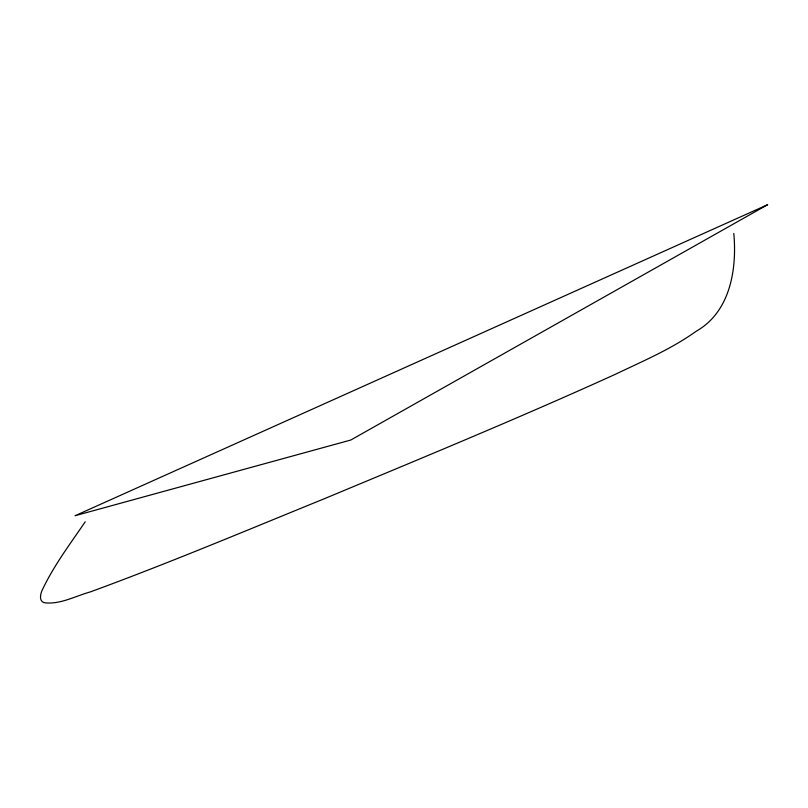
<?xml version="1.0" encoding="UTF-8"?>
<svg xmlns="http://www.w3.org/2000/svg" width="808" height="808" viewBox="0 0 808 808"><rect width="100%" height="100%" fill="white"/><g stroke="black" fill="none" stroke-linecap="round" stroke-linejoin="round"><path stroke-width="1.21" d="M85.204 521.796C70.387 543.572 54.378 564.842 42.915 588.658C40.4 593.123 38.097 602.404 45.743 602.909C61.206 604.182 75.72 595.94 90.264 591.931C169.306 562.954 246.905 530.24 324.866 498.506C422.079 457.974 519.494 417.827 615.413 374.266C642.885 361.136 671.276 349.106 696.143 331.28C730.331 311.858 737.078 269.296 733.795 233.411M767.6 204.717L350.773 440.037L75.043 515.736L767.6 204.717"/></g></svg>
